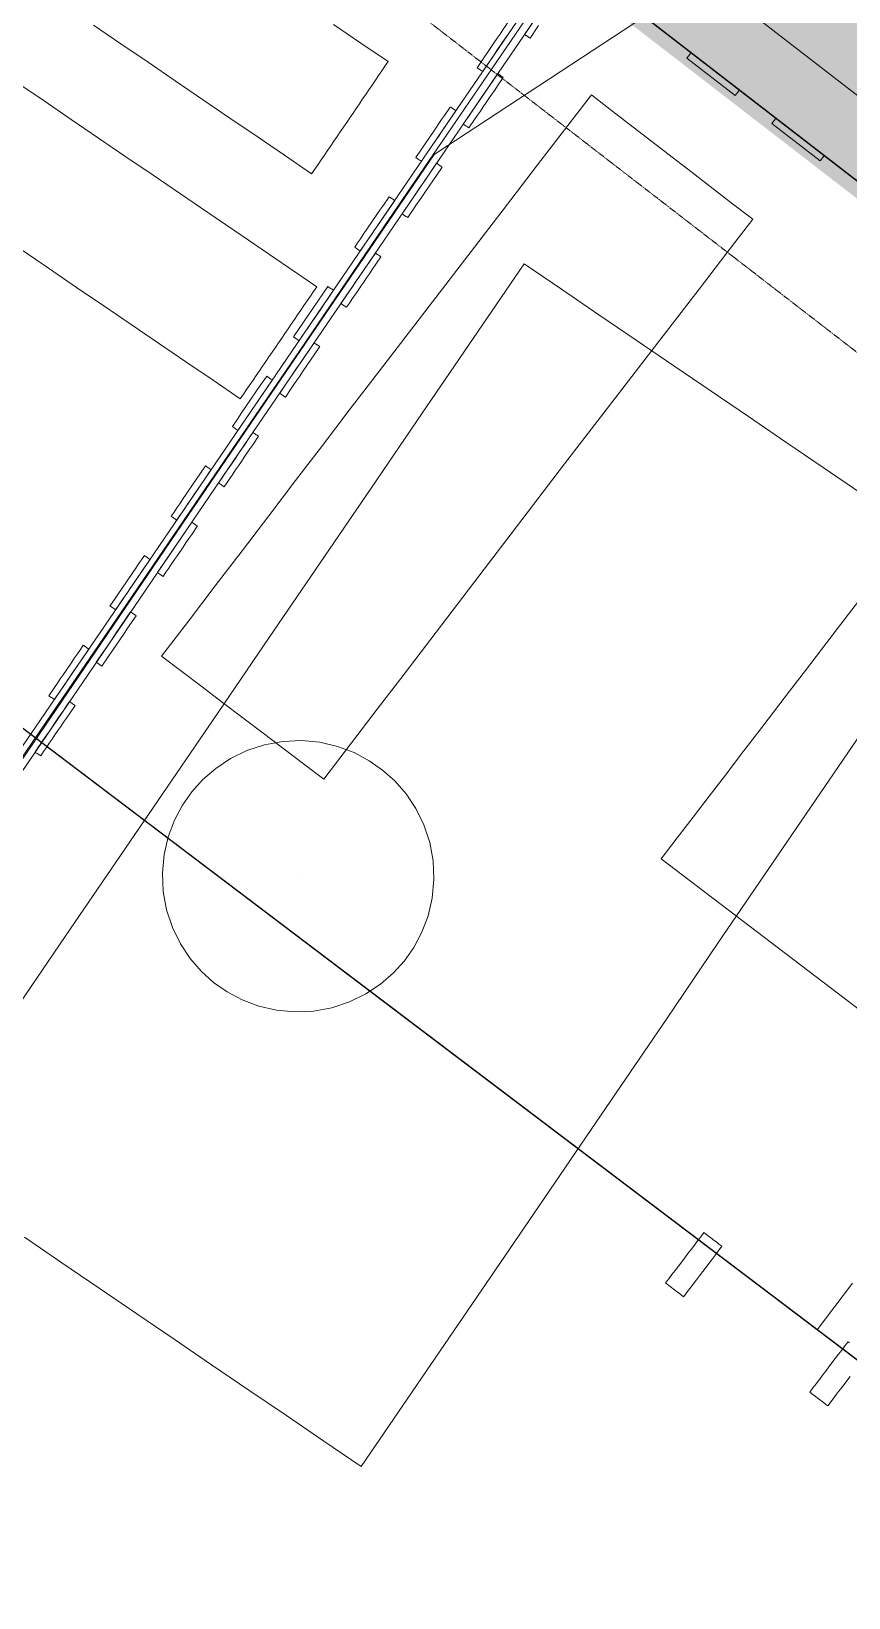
# Model space of a CAD drawing. Header units: millimetres. Extents: x -31757 to 121236, y -27283 to 59400.
# Drawn here: x 32489 to 34295, y 30464 to 33927 of the extents above; entities that cross this region are included whole.
import ezdxf

# ---------------------------------------------------------------- set-up
doc = ezdxf.new("R2010")
doc.units = ezdxf.units.MM
doc.linetypes.add('PHANTOM', pattern=[6.35, 3.175, -0.635, 0.635, -0.635, 0.635, -0.635])
for name, color, linetype, lineweight in [('06_部屋の色', 8, 'Continuous', 0), ('10_見えがかり', 7, 'Continuous', 13), ('20_上部（屋根の外形・梁）', 8, 'PHANTOM', 9), ('30_敷地・外構', 8, 'Continuous', 9)]:
    doc.layers.add(name, color=color, linetype=linetype, lineweight=lineweight)

msp = doc.modelspace()

# ---------------------------------------------------------------- hatches: boundary and pattern name
at = {"layer": '06_部屋の色', "true_color": 0xd9d3ec}
msp.add_hatch(color=8, dxfattribs=at).paths.add_polyline_path([(31881.6, 37949), (31885.7, 37962), (31926.2, 38091.9), (31939.7, 38126.8), (31944.6, 38139.5), (31993.6, 38266.5), (32009.3, 38300.4), (32015, 38312.7), (32072.3, 38436.2), (32090.2, 38469), (32096.7, 38481), (32161.9, 38600.4), (32182.2, 38632.4), (32185, 38636.7), (32189.6, 38644), (32263.5, 38760.5), (32290.3, 38799.8), (32397.7, 38957.4), (32426.5, 38999.7), (32437, 39015.1), (32541.8, 39168.9), (32873.6, 39655.7), (32994.3, 39832.7), (34200.9, 41603), (34306, 41757.2), (34316.5, 41772.6), (34385.1, 41873.3), (34394.8, 41887.4), (34399.6, 41894.4), (34498.1, 42039), (34572.6, 42148.3), (34623.2, 42222.6), (34716.8, 42359.9), (40981.8, 37180.3), (40979.8, 37180.6), (40492, 36588.3), (40260.1, 36778.6), (39935.2, 36381.7), (39579, 35944.2), (39256.1, 35545.7), (38966.4, 35186.3), (39200.1, 34998.2), (38879.6, 34598.8), (38560.1, 34198.4), (40515.6, 32641.1), (40012.4, 32006.6), (39574.1, 31449.9), (39137.7, 30891.7), (38734.5, 30372.1), (37866.2, 31043.1), (37775.5, 31113.2), (36981.2, 31726.9), (34329, 33776.4), (33568, 34364.5), (33509.3, 34409.9), (32902, 34879.2), (32888.4, 34889.7), (32878.9, 34897), (32878.8, 34897.1), (32878.4, 34897.4), (32878.1, 34897.6), (32878, 34897.7), (32875.9, 34899.3), (32789.8, 34970.5), (32786.6, 34973.2), (32729.8, 35020.1), (32648.8, 35096.6), (32645.7, 35099.5), (32593.7, 35148.5), (32517.1, 35231), (32514.2, 35234.1), (32471.5, 35280), (32466.4, 35285.6), (32425.3, 35336.1), (32420.9, 35341.6), (32348.4, 35430.7), (32310, 35484.7), (32305.8, 35490.6), (32240.1, 35583.2), (32204.8, 35640.6), (32200.9, 35646.9), (32142, 35742.6), (32110, 35803.2), (32106.6, 35809.8), (32054.7, 35908), (32026.3, 35971.6), (32023.2, 35978.6), (31978.4, 36078.8), (31953.8, 36145.2), (31953.3, 36146.6), (31950.6, 36153.8), (31936.6, 36191.8), (31935, 36196), (31913.5, 36254.3), (31879.1, 36370), (31877.8, 36374.3), (31860.2, 36433.6), (31833.3, 36552.4), (31832.3, 36556.8), (31818.8, 36616.1), (31799.6, 36737.3), (31798.9, 36741.8), (31789.5, 36800.8), (31778.2, 36924), (31777.8, 36928.6), (31772.4, 36987.1), (31770.9, 37043.1), (31770.9, 37043.2), (31770.9, 37043.2), (31770.9, 37043.3), (31770.9, 37043.6), (31770.9, 37043.7), (31770.9, 37043.8), (31770.9, 37043.9), (31770.9, 37044), (31770.9, 37044.1), (31770.9, 37044.3), (31770.9, 37044.6), (31770.9, 37044.7), (31770.9, 37045.1), (31770.9, 37045.2), (31770.9, 37045.5), (31770.9, 37045.5), (31770.9, 37045.7), (31770.9, 37045.9), (31770.9, 37045.9), (31770.9, 37046), (31770.9, 37046.1), (31770.9, 37046.2), (31770.9, 37046.4), (31770.8, 37046.7), (31769.6, 37094.9), (31767.5, 37174.2), (31767.9, 37183.5), (31767.9, 37183.9), (31772.7, 37304.1), (31775, 37361.1), (31788.3, 37486.4), (31788.8, 37491.2), (31794.7, 37547.1), (31816.3, 37672), (31817.1, 37676.7), (31826.6, 37731.5), (31830.8, 37749.1), (31830.9, 37749.3), (31830.9, 37749.4), (31830.9, 37749.4), (31852.5, 37839), (31856.4, 37855.2), (31860.9, 37873.7), (31862.2, 37879), (31864.7, 37889.3), (31864.8, 37890), (31866.1, 37895.2), (31870, 37911.5), (31870.4, 37912.9), (31870.4, 37913), (31870.5, 37913.3)])
at = {"layer": '10_見えがかり'}
msp.add_hatch(color=8, dxfattribs=at).paths.add_polyline_path([(42365.7, 53851.9), (42479.8, 54008.2), (42603.8, 54156.9), (42665.2, 54227.2), (42723, 54329.7), (42881.7, 54581.9), (43063.8, 54817.6), (43267.7, 55034.8), (43491.5, 55231.4), (43733.1, 55405.6), (43990.3, 55555.9), (44260.8, 55680.7), (44542, 55779), (44831.3, 55849.9), (45113.4, 55890.8), (45126.1, 55892.6), (45423.7, 55906.9), (47816.4, 55906.5), (52850.6, 55905.8), (53007.7, 55905.8), (53241.3, 55905.8), (54357.6, 55905.6), (54625.4, 55905.6), (54627.5, 55905.5), (55040.7, 55905.4), (55250.6, 55873.5), (55555.2, 55795.2), (55850.5, 55686.8), (56133.5, 55549.2), (56401.1, 55384), (56650.9, 55192.8), (56879.6, 54978), (60015.9, 51721.4), (59993.6, 51699.9), (60382.1, 51296.5), (60274, 51192.5), (59901.1, 51579.6), (59829.4, 51510), (59704.9, 51389), (59196, 50899.2), (58999.5, 50705.7), (58849.5, 50557.9), (58500.7, 50219.1), (57999.8, 49721), (57502.7, 49231.4), (57154, 48880), (57142.7, 48868.8), (56815.3, 48543.2), (56309.1, 48028.2), (56152.5, 47870.4), (55810.5, 47525.5), (55485.3, 47190), (55131.2, 46829.4), (54643.1, 46321.1), (54162.4, 45825.1), (53814.8, 45458.4), (53606.4, 45241.3), (53532.7, 45164.4), (53479.2, 45108.7), (52996.9, 44594.7), (52522, 44093.2), (52294.3, 43847.3), (52178.7, 43722.5), (51847.2, 43368.9), (51380.5, 42859.8), (50890.2, 42329.6), (50576.8, 41983), (50235.5, 41610.4), (49818, 41144.2), (49765.3, 41085.3), (49302.1, 40573), (48967.5, 40194.4), (48644.2, 39833.2), (48180.1, 39302.8), (47722.9, 38785.1), (47553.1, 38588.5), (47392.7, 38402.7), (47073.7, 38037.8), (46615.8, 37502), (46164.6, 36979.1), (45838.8, 36592.9), (45535.2, 36237.6), (45072.4, 35683.3), (44616.2, 35141.8), (44319.2, 34781), (43995.5, 34393), (43550.1, 33846.7), (43111.2, 33313.5), (42801, 32927.8), (42488.3, 32544), (42053.7, 31998.2), (41611.1, 31447.6), (41310.8, 31065.1), (41007.9, 30684.7), (40574.4, 30126.9), (40138.2, 29571.3), (39909.1, 29272.3), (39891.6, 29285.9), (39872.6, 29261.3), (32761.7, 34756.3), (32608.6, 34882.9), (32463.8, 35019.5), (32328.3, 35165.4), (32202.6, 35319.9), (32087.4, 35482.2), (31983, 35651.8), (31890.1, 35827.9), (31808.8, 36009.7), (31739.7, 36196.4), (31683.1, 36387.3), (31639, 36581.5), (31607.8, 36778.1), (31589.6, 36976.4), (31584.5, 37175.4), (31592.4, 37374.4), (31613.3, 37572.4), (31647.3, 37768.6), (31694, 37962.1), (31753.3, 38152.2), (31825, 38338), (31895.9, 38490.9), (32118.9, 38816.4), (32136.5, 38844), (35925.4, 44403), (36028.1, 44553.6), (36318, 44979), (36378.3, 45067.4), (36524.9, 45282.6), (37696.6, 47001.6), (39118.1, 49087.1), (39858, 50172.7), (39862.7, 50179.7), (40319.1, 50849.2), (40623.3, 51295.5), (40989.2, 51832.4), (41141.4, 52055.7), (41297.5, 52284.7)])

# ---------------------------------------------------------------- linework, layer by layer
for points in [[(31137.2, 33912.2), (31334.2, 34201.2), (31531.2, 34490.2), (31925.2, 35068.3), (32122.2, 35357.3), (32332.8, 35206.8), (32573.7, 34953.6), (32842.8, 34730.3), (33119.5, 34516.5), (33673.1, 34088.7), (33476.1, 33799.7), (33279.1, 33510.7), (33082.1, 33221.6), (32885.1, 32932.6), (32688.1, 32643.6), (32491.1, 32354.6), (32294.1, 32065.6), (32097.1, 31776.5), (31900.1, 31487.5), (31703.1, 31198.5), (31506.1, 30909.5), (31309.1, 30620.5), (31112.1, 30331.4)], [(32706.8, 34837.9), (39946.9, 29243)], [(32669.1, 34701.4), (32749.4, 34805), (33090.6, 34541.3), (33431.8, 34277.6), (33773.1, 34013.9), (34114.3, 33750.2), (35479.2, 32695.5)], [(34303.3, 31159.6), (34225.5, 31056.7), (33881.7, 31317), (33538, 31577.4), (33194.2, 31837.7), (32506.6, 32358.4), (32162.8, 32618.8), (31819, 32879.1), (31475.2, 33139.5), (31554.2, 33244), (31633.2, 33348.6), (31712.2, 33453.2), (31791.2, 33557.8), (31870.2, 33662.4), (31949.2, 33766.9), (32107.2, 33976.1), (32187.5, 34079.7), (32267.8, 34183.3), (32348, 34286.9), (32428.3, 34390.6), (32508.6, 34494.2), (32588.8, 34597.8), (32669.1, 34701.4)], [(33532.7, 34263), (33553.1, 34289.5), (33577.5, 34321), (33593.8, 34342), (33593.8, 34342), (34095.3, 33954.5), (37566.2, 31272.3), (38038.8, 30907.2), (38412.7, 30618.2), (38387.4, 30585.6), (38370.5, 30563.8), (38370.5, 30563.8), (38340.7, 30525.3), (38320.9, 30499.6), (38320.9, 30499.6), (37596.5, 31059.4), (33502, 34223.4), (33532.7, 34263)], [(30992.3, 30178.9), (31235.2, 30535.1), (31478, 30891.4), (31720.8, 31247.6), (31963.6, 31603.9), (32206.4, 31960.1), (32449.3, 32316.4), (32692.1, 32672.6), (33177.7, 33385.1), (33420.6, 33741.3), (33663.4, 34097.6), (33665.4, 34096.2), (33667.5, 34094.8), (33669.6, 34093.4), (33673.7, 34090.5)], [(30992.3, 30178.9), (31235.2, 30535.1), (31478, 30891.4), (31720.8, 31247.6), (31963.6, 31603.9), (32206.4, 31960.1), (32449.3, 32316.4), (32692.1, 32672.6), (33177.7, 33385.1), (33420.6, 33741.3), (33663.4, 34097.6), (33665.4, 34096.2), (33667.5, 34094.8), (33669.6, 34093.4), (33673.7, 34090.5)], [(30992.3, 30178.9), (31235.2, 30535.1), (31478, 30891.4), (31720.8, 31247.6), (31963.6, 31603.9), (32206.4, 31960.1), (32449.3, 32316.4), (32692.1, 32672.6), (33177.7, 33385.1), (33420.6, 33741.3), (33663.4, 34097.6), (33665.4, 34096.2), (33667.5, 34094.8), (33669.6, 34093.4), (33673.7, 34090.5)], [(33673.7, 34090.5), (33675.8, 34089.1), (33677.8, 34087.7), (33679.9, 34086.3), (33682, 34084.9), (33684, 34083.5), (33688.2, 34080.7), (33445.3, 33724.4), (33202.5, 33368.2), (32959.7, 33012), (32716.9, 32655.7), (31988.4, 31587), (31745.6, 31230.7), (31502.8, 30874.5), (31260, 30518.2), (31017.1, 30162)], [(33673.7, 34090.5), (33675.8, 34089.1), (33677.8, 34087.7), (33679.9, 34086.3), (33682, 34084.9), (33684, 34083.5), (33688.2, 34080.7), (33445.3, 33724.4), (33202.5, 33368.2), (32959.7, 33012), (32716.9, 32655.7), (31988.4, 31587), (31745.6, 31230.7), (31502.8, 30874.5), (31260, 30518.2), (31017.1, 30162)], [(33673.7, 34090.5), (33675.8, 34089.1), (33677.8, 34087.7), (33679.9, 34086.3), (33682, 34084.9), (33684, 34083.5), (33688.2, 34080.7), (33445.3, 33724.4), (33202.5, 33368.2), (32959.7, 33012), (32716.9, 32655.7), (31988.4, 31587), (31745.6, 31230.7), (31502.8, 30874.5), (31260, 30518.2), (31017.1, 30162)], [(33550, 33957.9), (33551, 33957.2), (33553.1, 33955.8), (33554.1, 33955.1), (33555.2, 33954.4), (33557.2, 33953), (33559.3, 33951.6), (33560.3, 33950.9), (33561.4, 33950.2), (33562.4, 33949.4), (33543.4, 33921.6), (33537.1, 33912.3), (33518, 33884.4), (33511.7, 33875.1), (33486.4, 33837.9), (33484.3, 33839.3), (33474, 33846.3), (33512, 33902.1), (33518.3, 33911.4), (33524.7, 33920.7), (33531, 33930), (33550, 33957.9)], [(33581.8, 33918), (33580.8, 33918.7), (33579.8, 33919.5), (33578.7, 33920.2), (33610.4, 33966.6)], [(33610.1, 33939.6), (33591.1, 33911.7), (33590.1, 33912.4), (33589.1, 33913.1), (33588, 33913.8), (33586, 33915.2), (33584.9, 33915.9), (33583.9, 33916.6), (33582.9, 33917.3), (33581.8, 33918)], [(33937.7, 33867.8), (33945.6, 33878.1)], [(34052.5, 33795.5), (34044.5, 33785.2), (33937.7, 33867.8)], [(33446.7, 33719.7), (33444.6, 33721.1), (33443.6, 33721.8), (33449.9, 33731.1), (33456.2, 33740.4), (33462.6, 33749.7), (33468.9, 33759), (33500.6, 33805.5), (33506.9, 33814.8), (33513.3, 33824.1), (33519.6, 33833.4), (33520.6, 33832.7), (33522.7, 33831.3), (33523.7, 33830.6), (33524.8, 33829.9), (33525.8, 33829.2), (33526.8, 33828.5), (33528.9, 33827.1), (33531, 33825.6), (33532, 33824.9), (33519.3, 33806.4), (33513, 33797.1), (33506.7, 33787.8), (33500.3, 33778.5), (33494, 33769.2), (33487.6, 33759.9), (33481.3, 33750.6), (33475, 33741.3), (33468.6, 33732), (33456, 33713.4), (33453.9, 33714.8), (33452.9, 33715.5), (33450.8, 33716.9), (33448.7, 33718.3), (33446.7, 33719.7)], [(33191.6, 33089.2), (33250.8, 33166.8), (33429.3, 33399.2), (33548.3, 33554.1), (33607.8, 33631.5), (33667.3, 33708.9), (33726.8, 33786.4), (33771.4, 33752), (33860.4, 33683.3), (33905, 33649), (33949.5, 33614.6), (34038.6, 33545.9), (34083.2, 33511.6), (34023.8, 33434.3), (33964.4, 33357), (33905, 33279.7), (33845.7, 33202.5), (33786.3, 33125.2), (33726.9, 33047.9), (33667.5, 32970.6), (33608.2, 32893.3), (33549.1, 32815.8), (33490, 32738.3), (33430.9, 32660.8), (33371.8, 32583.4), (33312.7, 32505.9), (33253.6, 32428.4), (33194.5, 32350.9), (33135.5, 32273.4), (33090.7, 32307.4), (33001.1, 32375.4), (32911.5, 32443.5), (32866.7, 32477.5), (32777.1, 32545.6), (32836.3, 32623.2), (32895.5, 32700.9), (32954.8, 32778.5), (33014, 32856.2), (33073.2, 32933.9), (33132.4, 33011.5), (33191.6, 33089.2)], [(33341.9, 33645.9), (33340.9, 33646.6), (33339.8, 33647.3), (33338.8, 33648), (33351.5, 33666.6), (33357.8, 33675.9), (33370.5, 33694.5), (33376.8, 33703.8), (33395.8, 33731.7), (33402.2, 33741), (33414.8, 33759.6), (33415.9, 33758.9), (33417.9, 33757.5), (33419, 33756.8), (33420, 33756.1), (33421, 33755.4), (33422.1, 33754.7), (33423.1, 33753.9), (33424.1, 33753.2), (33426.2, 33751.8), (33427.2, 33751.1), (33395.5, 33704.7), (33389.2, 33695.4), (33382.9, 33686.1), (33376.5, 33676.8), (33370.2, 33667.5), (33363.9, 33658.2), (33357.5, 33648.9), (33351.2, 33639.6), (33350.2, 33640.3), (33349.1, 33641), (33348.1, 33641.7), (33346, 33643.1), (33344, 33644.5), (33341.9, 33645.9)], [(34125.3, 33722.8), (34133.2, 33733.1)], [(34240.1, 33650.6), (34232.1, 33640.3), (34125.3, 33722.8)], [(33312.5, 33520.7), (33311.5, 33521.4), (33310.5, 33522.1), (33309.4, 33522.8), (33308.4, 33523.5), (33340.1, 33570), (33346.4, 33579.3), (33352.7, 33588.6), (33359.1, 33597.9), (33384.4, 33635.1), (33385.5, 33634.4), (33387.5, 33633), (33388.6, 33632.3), (33389.6, 33631.6), (33391.7, 33630.2), (33392.7, 33629.4), (33393.7, 33628.7), (33395.8, 33627.3), (33396.8, 33626.6), (33384.2, 33608), (33377.8, 33598.7), (33358.8, 33570.9), (33352.5, 33561.6), (33346.1, 33552.3), (33339.8, 33543), (33333.5, 33533.7), (33327.1, 33524.4), (33320.8, 33515.1), (33318.7, 33516.5), (33317.7, 33517.2), (33316.7, 33517.9), (33315.6, 33518.6), (33314.6, 33519.3), (33313.6, 33520), (33312.5, 33520.7)], [(33206.7, 33447.6), (33204.7, 33449), (33203.6, 33449.7), (33210, 33459), (33216.3, 33468.3), (33222.6, 33477.6), (33260.7, 33533.4), (33267, 33542.7), (33279.7, 33561.3), (33281.7, 33559.9), (33282.8, 33559.2), (33284.8, 33557.7), (33285.9, 33557), (33286.9, 33556.3), (33290, 33554.2), (33291, 33553.5), (33292.1, 33552.8), (33273, 33524.9), (33266.7, 33515.6), (33260.4, 33506.3), (33254, 33497), (33247.7, 33487.7), (33241.4, 33478.5), (33216, 33441.3), (33215, 33442), (33212.9, 33443.4), (33209.8, 33445.5), (33208.8, 33446.2), (33207.8, 33446.9), (33206.7, 33447.6)], [(33176.3, 33323.1), (33175.3, 33323.8), (33174.3, 33324.5), (33173.2, 33325.2), (33192.2, 33353.1), (33198.6, 33362.4), (33204.9, 33371.7), (33211.2, 33381), (33249.3, 33436.8), (33250.3, 33436.1), (33251.3, 33435.4), (33253.4, 33433.9), (33255.5, 33432.5), (33257.5, 33431.1), (33260.6, 33429), (33261.7, 33428.3), (33242.6, 33400.4), (33236.3, 33391.1), (33230, 33381.8), (33223.6, 33372.5), (33217.3, 33363.2), (33211, 33353.9), (33198.3, 33335.4), (33192, 33326.1), (33185.6, 33316.8), (33184.6, 33317.5), (33183.6, 33318.2), (33182.5, 33318.9), (33181.5, 33319.6), (33179.4, 33321), (33178.4, 33321.7), (33177.4, 33322.4), (33176.3, 33323.1)], [(33014.8, 32586.7), (33127.4, 32752), (33240, 32917.2), (33352.7, 33082.5), (33465.3, 33247.8), (33578, 33413), (33660.6, 33356.7), (33743.2, 33300.4), (33825.9, 33244.1), (33908.5, 33187.7), (33991.1, 33131.4), (34073.8, 33075.1), (34156.4, 33018.8), (34239, 32962.4), (34321.7, 32906.1)], [(33072.6, 33248.6), (33071.6, 33249.3), (33070.5, 33250), (33069.5, 33250.7), (33068.5, 33251.4), (33081.1, 33270), (33087.5, 33279.3), (33093.8, 33288.6), (33100.1, 33297.9), (33144.5, 33363), (33145.5, 33362.2), (33146.6, 33361.5), (33147.6, 33360.8), (33149.7, 33359.4), (33150.7, 33358.7), (33151.7, 33358), (33152.7, 33357.3), (33153.8, 33356.6), (33154.8, 33355.9), (33155.8, 33355.2), (33156.9, 33354.5), (33150.5, 33345.2), (33144.2, 33335.9), (33137.9, 33326.6), (33131.5, 33317.3), (33118.9, 33298.7), (33112.5, 33289.4), (33106.2, 33280.1), (33099.9, 33270.8), (33093.5, 33261.5), (33087.2, 33252.2), (33080.8, 33243), (33078.8, 33244.4), (33077.7, 33245.1), (33076.7, 33245.8), (33075.7, 33246.5), (33074.6, 33247.2), (33073.6, 33247.9), (33072.6, 33248.6)], [(33041.1, 33124.8), (33040.1, 33125.5), (33039.1, 33126.2), (33038, 33126.9), (33076.1, 33182.7), (33082.4, 33192), (33088.7, 33201.3), (33095.1, 33210.6), (33114.1, 33238.5), (33115.1, 33237.7), (33117.2, 33236.3), (33118.2, 33235.6), (33120.3, 33234.2), (33121.3, 33233.5), (33122.3, 33232.8), (33123.4, 33232.1), (33125.4, 33230.7), (33126.5, 33230), (33113.8, 33211.4), (33107.5, 33202.1), (33088.5, 33174.2), (33082.1, 33164.9), (33075.8, 33155.6), (33069.5, 33146.3), (33063.1, 33137), (33050.4, 33118.5), (33049.4, 33119.2), (33048.4, 33119.9), (33047.3, 33120.6), (33046.3, 33121.3), (33045.3, 33122), (33044.2, 33122.7), (33043.2, 33123.4), (33042.2, 33124.1), (33041.1, 33124.8)], [(39121.4, 27349.1), (31432.3, 33172)], [(32936.4, 33051), (32934.3, 33052.4), (32933.3, 33053.1), (32946, 33071.7), (32952.3, 33081), (32996.6, 33146), (33003, 33155.3), (33009.3, 33164.6), (33010.3, 33163.9), (33011.4, 33163.2), (33012.4, 33162.5), (33013.4, 33161.8), (33015.5, 33160.4), (33016.5, 33159.7), (33018.6, 33158.3), (33020.7, 33156.9), (33021.7, 33156.2), (33002.7, 33128.3), (32996.4, 33119), (32990, 33109.7), (32983.7, 33100.4), (32977.4, 33091.1), (32971, 33081.8), (32945.7, 33044.6), (32944.6, 33045.3), (32942.6, 33046.8), (32940.5, 33048.2), (32939.5, 33048.9), (32938.4, 33049.6), (32937.4, 33050.3), (32936.4, 33051)], [(32906, 32926.5), (32904.9, 32927.2), (32903.9, 32927.9), (32902.9, 32928.6), (32909.2, 32937.9), (32915.5, 32947.2), (32921.9, 32956.5), (32928.2, 32965.8), (32940.9, 32984.4), (32947.2, 32993.7), (32953.6, 33003), (32959.9, 33012.2), (32966.2, 33021.5), (32978.9, 33040.1), (32979.9, 33039.4), (32982, 33038), (32983, 33037.3), (32984.1, 33036.6), (32985.1, 33035.9), (32986.1, 33035.2), (32987.2, 33034.5), (32988.2, 33033.8), (32989.2, 33033.1), (32990.3, 33032.4), (32991.3, 33031.7), (32978.6, 33013.1), (32972.3, 33003.8), (32959.6, 32985.2), (32953.3, 32975.9), (32947, 32966.6), (32940.6, 32957.3), (32934.3, 32948), (32927.9, 32938.7), (32915.3, 32920.1), (32913.2, 32921.5), (32912.2, 32922.2), (32911.1, 32923), (32910.1, 32923.7), (32909.1, 32924.4), (32908, 32925.1), (32906, 32926.5)], [(32801.2, 32852.7), (32799.1, 32854.1), (32798.1, 32854.8), (32804.4, 32864.1), (32810.8, 32873.4), (32817.1, 32882.7), (32823.5, 32892), (32855.1, 32938.4), (32861.5, 32947.7), (32874.1, 32966.3), (32875.2, 32965.6), (32877.2, 32964.2), (32879.3, 32962.8), (32881.4, 32961.4), (32883.4, 32960), (32885.5, 32958.6), (32886.5, 32957.9), (32880.2, 32948.6), (32873.9, 32939.3), (32848.5, 32902.1), (32842.2, 32892.8), (32835.8, 32883.5), (32829.5, 32874.2), (32823.2, 32864.9), (32816.8, 32855.6), (32810.5, 32846.3), (32809.5, 32847), (32808.4, 32847.7), (32807.4, 32848.4), (32806.4, 32849.1), (32804.3, 32850.5), (32802.2, 32852), (32801.2, 32852.7)], [(32770.8, 32728.2), (32768.7, 32729.6), (32767.7, 32730.3), (32774, 32739.6), (32780.4, 32748.9), (32793, 32767.5), (32799.4, 32776.8), (32805.7, 32786), (32812.1, 32795.3), (32843.7, 32841.8), (32844.8, 32841.1), (32845.8, 32840.4), (32846.8, 32839.7), (32847.9, 32839), (32848.9, 32838.3), (32849.9, 32837.6), (32851, 32836.9), (32852, 32836.2), (32853, 32835.5), (32854.1, 32834.8), (32855.1, 32834.1), (32856.1, 32833.4), (32843.5, 32814.8), (32837.1, 32805.5), (32830.8, 32796.2), (32824.5, 32786.9), (32811.8, 32768.3), (32805.4, 32759), (32799.1, 32749.7), (32792.8, 32740.4), (32786.4, 32731.1), (32780.1, 32721.8), (32778, 32723.2), (32777, 32723.9), (32776, 32724.6), (32772.9, 32726.8), (32770.8, 32728.2)], [(32666, 32654.3), (32664, 32655.8), (32662.9, 32656.5), (32669.3, 32665.8), (32675.6, 32675.1), (32681.9, 32684.3), (32688.3, 32693.6), (32713.6, 32730.8), (32720, 32740.1), (32726.3, 32749.4), (32732.6, 32758.7), (32739, 32768), (32740, 32767.3), (32742.1, 32765.9), (32743.1, 32765.2), (32744.1, 32764.5), (32746.2, 32763.1), (32747.2, 32762.4), (32748.3, 32761.7), (32750.3, 32760.3), (32751.4, 32759.6), (32745, 32750.3), (32738.7, 32741), (32732.4, 32731.7), (32713.3, 32703.8), (32707, 32694.5), (32700.7, 32685.2), (32694.3, 32675.9), (32688, 32666.6), (32681.7, 32657.3), (32675.3, 32648), (32674.3, 32648.7), (32673.3, 32649.4), (32672.2, 32650.1), (32671.2, 32650.8), (32669.1, 32652.2), (32668.1, 32652.9), (32667.1, 32653.6), (32666, 32654.3)], [(34164, 32467.9), (34199.5, 32514.1), (34235, 32560.4), (34270.5, 32606.6), (34341.4, 32699.1)], [(32635.6, 32529.8), (32634.6, 32530.6), (32633.6, 32531.3), (32632.5, 32532), (32651.5, 32559.8), (32657.9, 32569.1), (32670.5, 32587.7), (32676.9, 32597), (32708.6, 32643.5), (32709.6, 32642.8), (32710.6, 32642.1), (32712.7, 32640.7), (32713.7, 32640), (32714.8, 32639.3), (32715.8, 32638.6), (32716.8, 32637.9), (32719.9, 32635.8), (32721, 32635.1), (32702, 32607.2), (32695.6, 32597.9), (32682.9, 32579.3), (32676.6, 32570), (32670.3, 32560.7), (32644.9, 32523.5), (32643.9, 32524.2), (32642.9, 32524.9), (32641.8, 32525.6), (32640.8, 32526.3), (32639.8, 32527), (32638.7, 32527.7), (32637.7, 32528.4), (32636.7, 32529.1), (32635.6, 32529.8)], [(32451.5, 31760.4), (32564.2, 31925.7), (32676.8, 32090.9), (32789.5, 32256.2), (32902.1, 32421.4), (33014.8, 32586.7)], [(32531.9, 32455.3), (32530.9, 32456), (32529.8, 32456.7), (32528.8, 32457.4), (32527.8, 32458.1), (32540.4, 32476.7), (32546.8, 32486), (32553.1, 32495.3), (32559.4, 32504.6), (32565.8, 32513.9), (32578.5, 32532.5), (32584.8, 32541.8), (32591.1, 32551.1), (32597.5, 32560.4), (32603.8, 32569.7), (32604.8, 32569), (32605.9, 32568.3), (32606.9, 32567.6), (32607.9, 32566.9), (32609, 32566.2), (32610, 32565.5), (32611, 32564.8), (32612.1, 32564.1), (32613.1, 32563.4), (32614.1, 32562.7), (32615.2, 32562), (32616.2, 32561.2), (32603.5, 32542.7), (32597.2, 32533.4), (32578.2, 32505.5), (32571.8, 32496.2), (32565.5, 32486.9), (32559.2, 32477.6), (32552.8, 32468.3), (32546.5, 32459), (32540.2, 32449.7), (32538.1, 32451.1), (32537.1, 32451.8), (32536, 32452.5), (32535, 32453.2), (32532.9, 32454.6), (32531.9, 32455.3)], [(32500.5, 32331.5), (32499.4, 32332.2), (32498.4, 32332.9), (32497.4, 32333.6), (32503.7, 32342.9), (32510, 32352.2), (32516.4, 32361.5), (32522.7, 32370.8), (32529, 32380.1), (32541.7, 32398.7), (32548, 32408), (32554.4, 32417.3), (32560.7, 32426.6), (32567.1, 32435.9), (32573.4, 32445.2), (32574.4, 32444.5), (32576.5, 32443.1), (32577.5, 32442.4), (32578.6, 32441.7), (32579.6, 32441), (32582.7, 32438.9), (32583.7, 32438.2), (32584.8, 32437.5), (32585.8, 32436.7), (32566.8, 32408.9), (32560.4, 32399.6), (32554.1, 32390.3), (32547.8, 32381), (32541.4, 32371.7), (32535.1, 32362.4), (32528.8, 32353.1), (32522.4, 32343.8), (32516.1, 32334.5), (32509.8, 32325.2), (32507.7, 32326.6), (32506.7, 32327.3), (32502.5, 32330.1), (32500.5, 32331.5)], [(34418, 31688.3), (34239, 31824.6), (33881.1, 32097.3), (33916.4, 32143.7), (33951.8, 32190), (33987.2, 32236.3), (34022.6, 32282.6), (34057.9, 32328.9), (34093.3, 32375.2), (34164, 32467.9)], [(34344.3, 32406.6), (34231.6, 32241.4), (34006.3, 31910.8), (33893.7, 31745.6), (33781, 31580.3), (33555.8, 31249.8), (33443.1, 31084.5), (33330.5, 30919.3), (33217.8, 30754), (33135.2, 30810.3), (33052.6, 30866.7), (32969.9, 30923), (32887.3, 30979.3), (32804.7, 31035.6), (32722, 31091.9), (32639.4, 31148.3), (32556.8, 31204.6), (32474.1, 31260.9)], [(32823.1, 32216.2), (32843.9, 32245.8), (32868.1, 32272.7), (32896.6, 32297.5), (32929.1, 32319.1), (32965.2, 32336.8), (33004.1, 32349.6), (33044.7, 32357.1), (33086, 32359), (33126.8, 32355.2), (33165.9, 32346.1), (33202.5, 32332.3), (33235.8, 32314.6), (33265.4, 32293.8), (33292.3, 32269.7), (33317.1, 32241.2), (33338.7, 32208.6), (33356.4, 32172.5), (33369.3, 32133.7), (33376.8, 32093), (33378.6, 32051.7), (33374.8, 32011), (33365.7, 31971.8), (33351.9, 31935.3), (33334.2, 31901.9), (33313.5, 31872.3), (33289.3, 31845.4), (33260.8, 31820.7), (33228.2, 31799), (33192.1, 31781.3), (33153.3, 31768.5), (33112.6, 31761), (33071.4, 31759.2), (33030.6, 31762.9), (32991.5, 31772), (32954.9, 31785.8), (32921.5, 31803.5), (32891.9, 31824.3), (32865, 31848.5), (32840.3, 31877), (32818.6, 31909.5), (32801, 31945.6), (32788.1, 31984.5), (32780.6, 32025.1), (32778.8, 32066.4), (32782.6, 32107.1), (32791.6, 32146.3), (32805.4, 32182.9), (32823.1, 32216.2)], [(33933, 31215.7), (33940, 31224.9), (33947.1, 31234.2), (33954.2, 31243.5), (33961.2, 31252.8), (33968.3, 31262.1), (33975.4, 31271.4), (33978.7, 31268.8), (33982, 31266.3), (33985.3, 31263.8), (33988.6, 31261.2), (33991.9, 31258.7), (33995.2, 31256.2), (34005.2, 31248.6), (34008.5, 31246), (34015.1, 31241), (34001, 31222.4), (33993.9, 31213.1), (33986.8, 31203.8), (33972.7, 31185.3), (33965.6, 31176), (33958.6, 31166.7), (33951.5, 31157.4), (33944.4, 31148.1), (33930.3, 31129.6), (33920.4, 31137.2), (33917.1, 31139.7), (33907.1, 31147.3), (33903.8, 31149.8), (33900.5, 31152.4), (33890.6, 31160), (33897.7, 31169.2), (33904.7, 31178.5), (33911.8, 31187.8), (33918.8, 31197.1), (33933, 31215.7)], [(34251.5, 30974.5), (34265.6, 30993), (34272.7, 31002.3), (34279.7, 31011.6), (34286.8, 31020.9), (34293.9, 31030.2), (34297.2, 31027.6)], [(34298.3, 30953.4), (34284.1, 30934.8), (34277.1, 30925.5), (34270, 30916.2), (34262.9, 30906.9), (34248.8, 30888.4), (34245.5, 30890.9), (34242.2, 30893.4), (34219, 30911.2), (34215.7, 30913.7), (34209.1, 30918.8), (34216.2, 30928), (34223.2, 30937.3), (34230.3, 30946.6), (34237.4, 30955.9), (34244.4, 30965.2), (34251.5, 30974.5)]]:
    msp.add_lwpolyline(points, dxfattribs=at)
at = {"layer": '20_上部（屋根の外形・梁）'}
msp.add_lwpolyline([(34355.2, 33184.9), (34043.2, 33426.1), (34043.2, 33426.1), (33799.3, 33614.5), (33507.5, 33840), (33215.6, 34065.6)], dxfattribs=at)
at = {"layer": '30_敷地・外構'}
for points in [[(30696.5, 26966.2), (31077.8, 27525.6), (31373.8, 28017.2), (31200.4, 28135.4), (31027, 28253.7), (30853.5, 28371.9), (30680.1, 28490.1), (30506.6, 28608.3), (30333.2, 28726.5), (30159.8, 28844.7), (30490.2, 29415.5), (30971.7, 30122), (31453.2, 30828.4), (31934.8, 31534.9), (32416.3, 32241.4), (32897.9, 32947.9), (33379.4, 33654.4), (33843.7, 33959.3), (34280.5, 33621.9), (34717.2, 33284.4)], [(33157, 33942), (33217.2, 33901), (33277.5, 33859.9), (33270.4, 33849.6), (33263.4, 33839.2), (33256.3, 33828.9), (33249.3, 33818.6), (33242.3, 33808.2), (33235.2, 33797.9), (33228.2, 33787.6), (33221.1, 33777.3), (33214.1, 33766.9), (33207.1, 33756.6), (33200, 33746.3), (33193, 33735.9), (33185.9, 33725.6), (33178.9, 33715.3), (33171.9, 33705), (33164.8, 33694.6), (33157.8, 33684.3), (33150.7, 33674), (33143.7, 33663.6), (33136.7, 33653.3), (33129.6, 33643), (33122.6, 33632.7), (33115.5, 33622.3), (33108.5, 33612), (33048.3, 33653.1), (32988, 33694.1), (32927.7, 33735.2), (32867.5, 33776.3), (32807.2, 33817.3), (32747, 33858.4), (32686.7, 33899.5), (32626.5, 33940.5)], [(32457, 33814), (32517.3, 33772.9), (32577.5, 33731.9), (32637.8, 33690.8), (32698, 33649.7), (32758.3, 33608.7), (32818.5, 33567.6), (32878.8, 33526.5), (32939.1, 33485.5), (32999.3, 33444.4), (33059.6, 33403.3), (33119.8, 33362.3), (33112.8, 33351.9), (33105.7, 33341.6), (33098.7, 33331.3), (33091.6, 33320.9), (33084.6, 33310.6), (33077.6, 33300.3), (33070.5, 33290), (33063.5, 33279.6), (33056.4, 33269.3), (33049.4, 33259), (33042.4, 33248.6), (33035.3, 33238.3), (33028.3, 33228), (33021.2, 33217.6), (33014.2, 33207.3), (33007.2, 33197), (33000.1, 33186.7), (32993.1, 33176.3), (32986, 33166), (32979, 33155.7), (32972, 33145.3), (32964.9, 33135), (32957.9, 33124.7), (32950.8, 33114.4), (32890.6, 33155.4), (32830.3, 33196.5), (32770.1, 33237.6), (32709.8, 33278.6), (32649.6, 33319.7), (32589.3, 33360.8), (32529.1, 33401.8), (32468.8, 33442.9)], [(39081.5, 27379.3), (33265.1, 31784), (31432.4, 33171.9)], [(33078.7, 32059.1), (33078.7, 32059.1)]]:
    msp.add_lwpolyline(points, dxfattribs=at)

doc.saveas('drawing.dxf')
